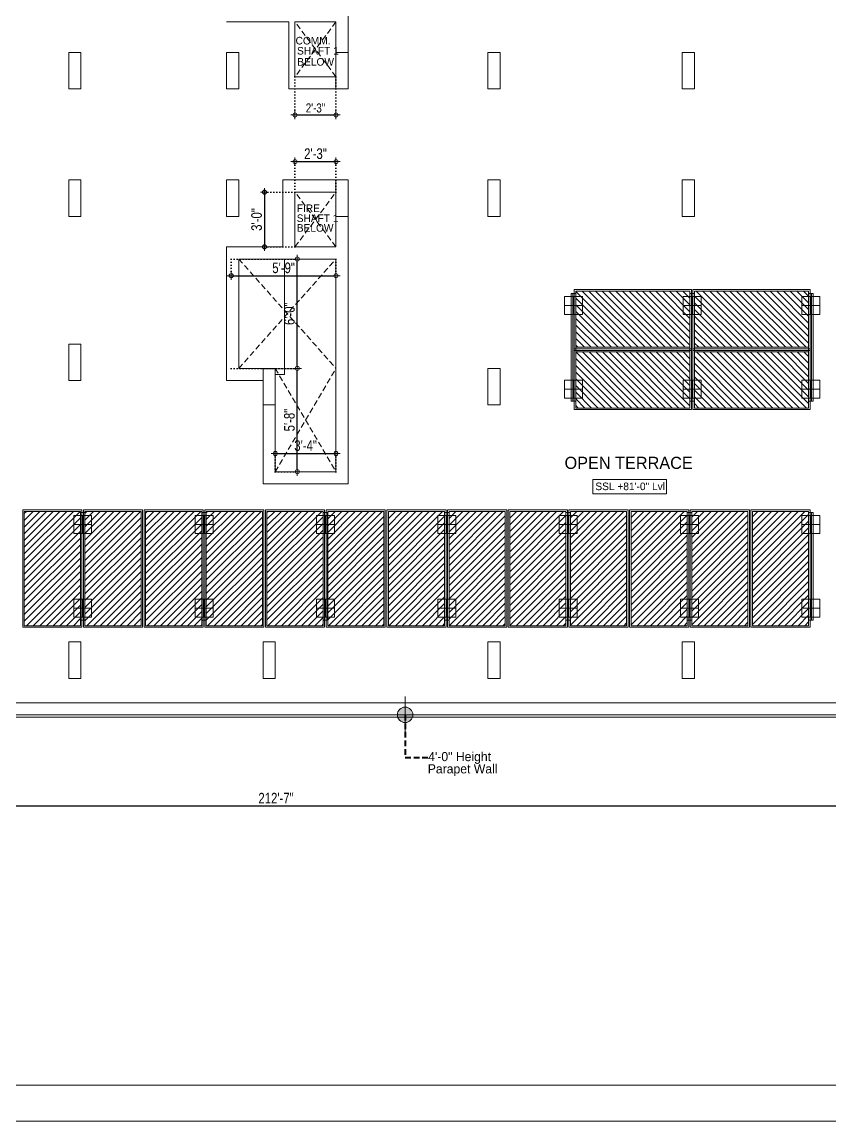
# Model space of a CAD drawing. Header units: inches. Extents: x 13 to 21264, y -72369 to -55.
# Drawn here: x 10375 to 10907, y -72369 to -71646 of the extents above; entities that cross this region are included whole.
import ezdxf

# ---------------------------------------------------------------- set-up
doc = ezdxf.new("R2010")
doc.units = ezdxf.units.IN
doc.header["$LTSCALE"] = 15
doc.header["$MEASUREMENT"] = 0
doc.header["$PDMODE"] = 34
doc.linetypes.add('DOT2', pattern=[0.125, 0, -0.125])
doc.linetypes.add('HIDDEN', pattern=[0.375, 0.25, -0.125])
doc.layers.get('0').update_dxf_attribs({"linetype": 'CONTINUOUS', "lineweight": 13})
doc.layers.get('DEFPOINTS').update_dxf_attribs({"linetype": 'CONTINUOUS', "lineweight": 13})
for name, color, linetype in [('1', 8, 'CONTINUOUS'), ('3', 30, 'CONTINUOUS'), ('EL-Lighting', 7, 'CONTINUOUS')]:
    doc.layers.add(name, color=color, linetype=linetype)
for name, color, linetype, lineweight in [('A-Wall', 7, 'CONTINUOUS', 40), ('INNER DIM', 30, 'CONTINUOUS', 13), ('parapet wall', 4, 'CONTINUOUS', 13), ('TEXT', 4, 'CONTINUOUS', 13), ('TYPICAL COL ELEVATION', 8, 'CONTINUOUS', 40)]:
    doc.layers.add(name, color=color, linetype=linetype, lineweight=lineweight)
doc.layers.add('LEVLE TEXT', color=7, linetype='CONTINUOUS', true_color=0x0066cc)
doc.layers.add('SHAFT TEXT', color=7, linetype='CONTINUOUS', lineweight=13, true_color=0xcc6600)
doc.styles.add('rob', font='')
doc.styles.add('RS', font='', dxfattribs={"width": 0.8})
doc.styles.get('rob').set_extended_font_data('Century Gothic')
doc.styles.get('RS').set_extended_font_data('Century Gothic')
doc.dimstyles.new('SECTION DIM', dxfattribs={"dimscale": 0.6, "dimtxt": 9, "dimasz": 2, "dimexe": 0, "dimexo": 0, "dimgap": 1, "dimtad": 1, "dimzin": 3, "dimdsep": 46, "dimlunit": 4, "dimtxsty": 'RS', "dimblk1": 'CUT', "dimblk2": 'CUT', "dimsah": 1, "dimcen": 0, "dimclrd": 251, "dimclre": 21, "dimclrt": 4, "dimadec": 0, "dimazin": 0, "dimtfac": 1, "dimtix": 1, "dimtofl": 0, "dimtmove": 2, "dimatfit": 3, "dimfxl": 0, "dimtolj": 1, "dimtzin": 3, "dimarcsym": 0})
doc.dimstyles.new('WORKING DIM-altura', dxfattribs={"dimscale": 0, "dimtxt": 6, "dimasz": 1.5, "dimexe": 0, "dimexo": 0, "dimgap": 2, "dimtad": 1, "dimzin": 3, "dimdsep": 46, "dimlunit": 4, "dimtxsty": 'RS', "dimblk1": 'CUT-15', "dimblk2": 'CUT-15', "dimsah": 1, "dimcen": 0, "dimclrd": 49, "dimclre": 109, "dimclrt": 41, "dimadec": 0, "dimazin": 0, "dimtfac": 0.75, "dimtix": 1, "dimtofl": 0, "dimtmove": 2, "dimatfit": 2, "dimldrblk": 'CUT-15', "dimfxl": 1, "dimtolj": 1, "dimtzin": 3, "dimlwd": -1, "dimlwe": -1, "dimarcsym": 0})

# ---------------------------------------------------------------- blocks, each defined once
blk = doc.blocks.new('CUT')
at = {"layer": 'INNER DIM', "color": 8}
blk.add_line((-1.8, 0), (1.8, 0), dxfattribs=at)
at = {"layer": 'INNER DIM', "color": 9}
blk.add_line((0, 1.8), (0, -1.8), dxfattribs=at)
blk.add_circle((0, 0), 0.9, dxfattribs=at)
blk = doc.blocks.new('*D759')
at = {"layer": 'DEFPOINTS', "color": 0, "transparency": 16777216}
for p in [(10581.5, -71737.52), (10554.5, -71757.63, 0.01), (10581.5, -71757.63, 0.01)]:
    blk.add_point(p, dxfattribs=at)
at = {"layer": 'INNER DIM', "color": 8, "linetype": 'DOT2', "lineweight": -2, "transparency": 16777216}
for p, q in [((10554.5, -71757.63), (10554.5, -71737.52)), ((10581.5, -71757.63), (10581.5, -71737.52))]:
    blk.add_line(p, q, dxfattribs=at)
at = {"layer": 'INNER DIM', "color": 251, "lineweight": -2, "transparency": 16777216}
blk.add_line((10556, -71737.52), (10580, -71737.52), dxfattribs=at)
at = {"layer": 'INNER DIM', "color": 251, "lineweight": -2, "transparency": 16777216, "xscale": 1.5, "yscale": 1.5, "zscale": 1.5, "rotation": 180}
blk.add_blockref('CUT', (10554.5, -71737.52), dxfattribs=at)
at = {"layer": 'INNER DIM', "color": 251, "lineweight": -2, "transparency": 16777216, "xscale": 1.5, "yscale": 1.5, "zscale": 1.5}
blk.add_blockref('CUT', (10581.5, -71737.52), dxfattribs=at)
at = {"layer": 'INNER DIM', "color": 7, "lineweight": 0, "transparency": 16777216, "insert": (10568, -71732.36), "char_height": 7, "attachment_point": 5, "style": 'RS'}
blk.add_mtext('\\A1;2\'-3"', dxfattribs=at)
blk = doc.blocks.new('*D760')
at = {"layer": 'DEFPOINTS', "color": 0, "transparency": 16777216}
for p in [(10554.5, -71757.63, 0.01), (10534.42, -71793.63), (10554.5, -71793.63, 0.01)]:
    blk.add_point(p, dxfattribs=at)
at = {"layer": 'INNER DIM', "color": 8, "linetype": 'DOT2', "lineweight": -2, "transparency": 16777216}
for p, q in [((10554.5, -71757.63), (10534.42, -71757.63)), ((10554.5, -71793.63), (10534.42, -71793.63))]:
    blk.add_line(p, q, dxfattribs=at)
at = {"layer": 'INNER DIM', "color": 251, "lineweight": -2, "transparency": 16777216}
blk.add_line((10534.42, -71759.13), (10534.42, -71792.13), dxfattribs=at)
at = {"layer": 'INNER DIM', "color": 251, "lineweight": -2, "transparency": 16777216, "xscale": 1.5, "yscale": 1.5, "zscale": 1.5}
for p, rotation in [((10534.42, -71757.63), 90), ((10534.42, -71793.63), 270)]:
    blk.add_blockref('CUT', p, dxfattribs=dict(at, rotation=rotation))
at = {"layer": 'INNER DIM', "color": 7, "lineweight": 0, "transparency": 16777216, "insert": (10529.25, -71775.63), "char_height": 7, "attachment_point": 5, "rotation": 90, "style": 'RS'}
blk.add_mtext('\\A1;3\'-0"', dxfattribs=at)
blk = doc.blocks.new('*D761')
at = {"layer": 'DEFPOINTS', "color": 0, "transparency": 16777216}
for p in [(10512.5, -71801.64, 0), (10581.5, -71801.64, 0), (10581.5, -71812.65)]:
    blk.add_point(p, dxfattribs=at)
at = {"layer": 'INNER DIM', "color": 8, "linetype": 'DOT2', "lineweight": -2, "transparency": 16777216}
for p, q in [((10512.5, -71801.64), (10512.5, -71812.65)), ((10581.5, -71801.64), (10581.5, -71812.65))]:
    blk.add_line(p, q, dxfattribs=at)
at = {"layer": 'INNER DIM', "color": 251, "lineweight": -2, "transparency": 16777216}
blk.add_line((10514, -71812.65), (10580, -71812.65), dxfattribs=at)
at = {"layer": 'INNER DIM', "color": 251, "lineweight": -2, "transparency": 16777216, "xscale": 1.5, "yscale": 1.5, "zscale": 1.5, "rotation": 180}
blk.add_blockref('CUT', (10512.5, -71812.65), dxfattribs=at)
at = {"layer": 'INNER DIM', "color": 251, "lineweight": -2, "transparency": 16777216, "xscale": 1.5, "yscale": 1.5, "zscale": 1.5}
blk.add_blockref('CUT', (10581.5, -71812.65), dxfattribs=at)
at = {"layer": 'INNER DIM', "color": 7, "lineweight": 0, "transparency": 16777216, "insert": (10547, -71807.49), "char_height": 7, "attachment_point": 5, "style": 'RS'}
blk.add_mtext('\\A1;5\'-9"', dxfattribs=at)
blk = doc.blocks.new('*D762')
at = {"layer": 'DEFPOINTS', "color": 0, "transparency": 16777216}
for p in [(10512.5, -71801.63, 0), (10556.01, -71801.63), (10512.5, -71873.63, 0)]:
    blk.add_point(p, dxfattribs=at)
at = {"layer": 'INNER DIM', "color": 8, "linetype": 'DOT2', "lineweight": -2, "transparency": 16777216}
for p, q in [((10512.5, -71801.63), (10556.01, -71801.63)), ((10512.5, -71873.63), (10556.01, -71873.63))]:
    blk.add_line(p, q, dxfattribs=at)
at = {"layer": 'INNER DIM', "color": 251, "lineweight": -2, "transparency": 16777216}
blk.add_line((10556.01, -71872.13), (10556.01, -71803.13), dxfattribs=at)
at = {"layer": 'INNER DIM', "color": 251, "lineweight": -2, "transparency": 16777216, "xscale": 1.5, "yscale": 1.5, "zscale": 1.5}
for p, rotation in [((10556.01, -71801.63), 90), ((10556.01, -71873.63), 270)]:
    blk.add_blockref('CUT', p, dxfattribs=dict(at, rotation=rotation))
at = {"layer": 'INNER DIM', "color": 7, "lineweight": 0, "transparency": 16777216, "insert": (10550.85, -71837.63), "char_height": 7, "attachment_point": 5, "rotation": 90, "style": 'RS'}
blk.add_mtext('\\A1;6\'-0"', dxfattribs=at)
blk = doc.blocks.new('*D763')
at = {"layer": 'DEFPOINTS', "color": 0, "transparency": 16777216}
for p in [(10581.5, -71929.64), (10541.5, -71941.64, 0), (10581.5, -71941.64, 0)]:
    blk.add_point(p, dxfattribs=at)
at = {"layer": 'INNER DIM', "color": 8, "linetype": 'DOT2', "lineweight": -2, "transparency": 16777216}
for p, q in [((10541.5, -71941.64), (10541.5, -71929.64)), ((10581.5, -71941.64), (10581.5, -71929.64))]:
    blk.add_line(p, q, dxfattribs=at)
at = {"layer": 'INNER DIM', "color": 251, "lineweight": -2, "transparency": 16777216}
blk.add_line((10543, -71929.64), (10580, -71929.64), dxfattribs=at)
at = {"layer": 'INNER DIM', "color": 251, "lineweight": -2, "transparency": 16777216, "xscale": 1.5, "yscale": 1.5, "zscale": 1.5, "rotation": 180}
blk.add_blockref('CUT', (10541.5, -71929.64), dxfattribs=at)
at = {"layer": 'INNER DIM', "color": 251, "lineweight": -2, "transparency": 16777216, "xscale": 1.5, "yscale": 1.5, "zscale": 1.5}
blk.add_blockref('CUT', (10581.5, -71929.64), dxfattribs=at)
at = {"layer": 'INNER DIM', "color": 7, "lineweight": 0, "transparency": 16777216, "insert": (10561.5, -71924.47), "char_height": 7, "attachment_point": 5, "style": 'RS'}
blk.add_mtext('\\A1;3\'-4"', dxfattribs=at)
blk = doc.blocks.new('*D764')
at = {"layer": 'DEFPOINTS', "color": 0, "transparency": 16777216}
for p in [(10533.52, -71873.63), (10556.01, -71873.63), (10541.67, -71941.64)]:
    blk.add_point(p, dxfattribs=at)
at = {"layer": 'INNER DIM', "color": 8, "linetype": 'DOT2', "lineweight": -2, "transparency": 16777216}
for p, q in [((10533.52, -71873.63), (10556.01, -71873.63)), ((10541.67, -71941.64), (10556.01, -71941.64))]:
    blk.add_line(p, q, dxfattribs=at)
at = {"layer": 'INNER DIM', "color": 251, "lineweight": -2, "transparency": 16777216}
blk.add_line((10556.01, -71940.14), (10556.01, -71875.13), dxfattribs=at)
at = {"layer": 'INNER DIM', "color": 251, "lineweight": -2, "transparency": 16777216, "xscale": 1.5, "yscale": 1.5, "zscale": 1.5}
for p, rotation in [((10556.01, -71873.63), 90), ((10556.01, -71941.64), 270)]:
    blk.add_blockref('CUT', p, dxfattribs=dict(at, rotation=rotation))
at = {"layer": 'INNER DIM', "color": 7, "lineweight": 0, "transparency": 16777216, "insert": (10550.85, -71907.63), "char_height": 7, "attachment_point": 5, "rotation": 90, "style": 'RS'}
blk.add_mtext('\\A1;5\'-8"', dxfattribs=at)
blk = doc.blocks.new('*D628')
at = {"layer": 'DEFPOINTS', "color": 0, "transparency": 16777216}
for p in [(9266.5, -72101.64, 0.01), (11817.5, -72131.64), (9266.5, -72161.64)]:
    blk.add_point(p, dxfattribs=at)
at = {"layer": 'INNER DIM', "color": 8, "linetype": 'DOT2', "lineweight": -2, "transparency": 16777216}
for p, q in [((9266.5, -72101.64), (9266.5, -72161.64)), ((11817.5, -72131.64), (11817.5, -72161.64))]:
    blk.add_line(p, q, dxfattribs=at)
at = {"layer": 'INNER DIM', "color": 251, "lineweight": -2, "transparency": 16777216}
blk.add_line((11816, -72161.64), (9268, -72161.64), dxfattribs=at)
at = {"layer": 'INNER DIM', "color": 251, "lineweight": -2, "transparency": 16777216, "xscale": 1.5, "yscale": 1.5, "zscale": 1.5, "rotation": 180}
blk.add_blockref('CUT', (9266.5, -72161.64), dxfattribs=at)
at = {"layer": 'INNER DIM', "color": 251, "lineweight": -2, "transparency": 16777216, "xscale": 1.5, "yscale": 1.5, "zscale": 1.5}
blk.add_blockref('CUT', (11817.5, -72161.64), dxfattribs=at)
at = {"layer": 'INNER DIM', "color": 7, "lineweight": 0, "transparency": 16777216, "insert": (10542, -72156.47), "char_height": 7, "attachment_point": 5, "style": 'RS'}
blk.add_mtext('\\A1;212\'-7"', dxfattribs=at)
blk = doc.blocks.new('*D662')
at = {"layer": 'DEFPOINTS', "color": 0, "transparency": 16777216}
for p in [(10554.5, -71681.63, -0.02), (10581.5, -71681.63, 0.01), (10581.5, -71706.82)]:
    blk.add_point(p, dxfattribs=at)
at = {"layer": 'INNER DIM', "color": 21, "linetype": 'DOT2', "lineweight": -2, "transparency": 16777216}
for p, q in [((10554.5, -71681.63), (10554.5, -71706.82)), ((10581.5, -71681.63), (10581.5, -71706.82))]:
    blk.add_line(p, q, dxfattribs=at)
at = {"layer": 'INNER DIM', "color": 251, "lineweight": -2, "transparency": 16777216}
blk.add_line((10556, -71706.82), (10580, -71706.82), dxfattribs=at)
at = {"layer": 'INNER DIM', "color": 251, "lineweight": -2, "transparency": 16777216, "xscale": 1.5, "yscale": 1.5, "zscale": 1.5, "rotation": 180}
blk.add_blockref('CUT', (10554.5, -71706.82), dxfattribs=at)
at = {"layer": 'INNER DIM', "color": 251, "lineweight": -2, "transparency": 16777216, "xscale": 1.5, "yscale": 1.5, "zscale": 1.5}
blk.add_blockref('CUT', (10581.5, -71706.82), dxfattribs=at)
at = {"layer": 'INNER DIM', "color": 7, "lineweight": 0, "transparency": 16777216, "insert": (10568, -71702.25), "char_height": 6, "attachment_point": 5, "style": 'RS'}
blk.add_mtext('\\A1;2\'-3"', dxfattribs=at)
blk = doc.blocks.new('CUT-15')
h = blk.add_hatch(color=256)
h.dxf.hatch_style = 1
edge = h.paths.add_edge_path()
edge.add_arc((0, 0), 0.638, -180, 180)
for p, q in [((0, -1.509), (0, 1.509)), ((1.509, 0), (-1.509, 0))]:
    blk.add_line(p, q)
blk.add_circle((0, 0), 0.638)
blk = doc.blocks.new('Waaree-325 Wp')
at = {"linetype": 'ByBlock', "true_color": 0xf8d731}
h = blk.add_hatch(dxfattribs=at)
h.set_pattern_fill('ANSI31', color=40, scale=25)
h.set_pattern_definition([(45, (-1275.805, 28322.5938), (-2.2097087, 2.2097087), [])])
h.paths.add_polyline_path([(1, 1), (37.96875, 1), (37.96875, 76.171875), (1, 76.171875)])
at = {"color": 40, "linetype": 'ByBlock', "true_color": 0xf8d731}
for p, q in [((0, 77.171875), (0, 0)), ((0, 77.171875), (38.96875, 77.171875)), ((1, 76.171875), (1, 1)), ((1, 76.171875), (37.96875, 76.171875)), ((37.96875, 76.171875), (37.96875, 1)), ((38.96875, 77.171875), (38.96875, 0)), ((38.96875, 0), (0, 0)), ((37.96875, 1), (1, 1))]:
    blk.add_line(p, q, dxfattribs=at)

msp = doc.modelspace()

# ---------------------------------------------------------------- linework, layer by layer
at = {"color": 7, "lineweight": 0, "ltscale": 3}
for points in [[(8961.038, -70195.499), (12726.708, -70195.499), (12726.708, -72368.968), (8961.038, -72368.968)], [(8984.699, -70219.16), (12703.047, -70219.16), (12703.047, -72345.307), (8984.699, -72345.307)]]:
    msp.add_lwpolyline(points, close=True, dxfattribs=at)
at = {"color": 1, "lineweight": 0, "ltscale": 3}
msp.add_lwpolyline([(9275.078, -72094.491), (9275.078, -71345.76), (11396.382, -71345.76), (11396.382, -71008.659), (11139.099, -71008.659), (11139.099, -70939.717), (10986.584, -70939.717), (10986.584, -70580.336), (11804.834, -70580.336), (11804.834, -70936.992), (11605.288, -70936.992), (11605.288, -71006.061), (11605.288, -71340.974), (11635.113, -71340.974), (11635.113, -71313.444), (11820.52, -71313.444), (11820.52, -72103.233), (9274.727, -72103.233), (9274.727, -72093.122), (9274.727, -72090.418), (9275.097, -72090.418)], dxfattribs=at)
at = {"layer": '1', "lineweight": 0}
msp.add_line((10547.501, -71877.639, -0.025), (10547.501, -71801.638, -0.025), dxfattribs=at)
at = {"layer": '1', "linetype": 'HIDDEN', "lineweight": 0}
for points, elevation in [([(10581.501, -71645.634), (10554.505, -71681.633)], -0.025), ([(10581.501, -71681.635), (10554.505, -71645.635)], -0.017), ([(10581.501, -71793.635), (10554.501, -71757.634)], -0.025), ([(10554.501, -71793.635), (10581.501, -71757.634)], -0.025), ([(10517.501, -71801.636), (10581.5, -71873.634)], -0.025), ([(10517.501, -71873.634), (10581.5, -71801.638)], -0.025), ([(10541.5, -71941.635), (10581.5, -71873.634)], -0.025), ([(10541.501, -71873.634), (10581.5, -71941.635)], -0.009)]:
    msp.add_lwpolyline(points, dxfattribs=dict(at, elevation=elevation))
at = {"layer": '1', "lineweight": 0, "elevation": -0.017}
msp.add_lwpolyline([(10541.5, -71877.639), (10547.501, -71877.639)], dxfattribs=at)
at = {"layer": '3', "lineweight": 0, "ltscale": 3, "elevation": -0.025}
msp.add_lwpolyline([(10589.501, -71645.634), (10589.501, -71645.634)], dxfattribs=at)
at = {"layer": 'EL-Lighting', "lineweight": 0}
for p, q in [((10737.41, -71895.235, 0), (10737.41, -71824.369, 0)), ((10737.41, -71824.369, 0), (10737.902, -71824.369, 0)), ((10737.902, -71826.338, 0), (10737.902, -71838.149, 0)), ((10738.394, -71824.369, 0), (10738.394, -71895.235, 0)), ((10739.378, -71824.369, 0), (10739.378, -71832.243, 0)), ((10815.566, -71895.235, 0), (10815.566, -71824.369, 0)), ((10815.566, -71824.369, 0), (10816.058, -71824.369, 0)), ((10816.058, -71826.338, 0), (10816.058, -71838.149, 0)), ((10816.55, -71824.369, 0), (10816.55, -71895.235, 0)), ((10817.534, -71824.369, 0), (10817.534, -71832.243, 0)), ((10893.721, -71895.235, 0), (10893.721, -71824.369, 0)), ((10893.721, -71824.369, 0), (10894.214, -71824.369, 0)), ((10894.214, -71826.338, 0), (10894.214, -71838.149, 0)), ((10894.705, -71824.369, 0), (10894.705, -71895.235, 0)), ((10895.689, -71824.369, 0), (10895.689, -71832.243, 0)), ((10743.807, -71832.243, 0), (10731.996, -71832.243, 0)), ((10739.378, -71832.243, 0), (10736.426, -71832.243, 0)), ((10821.963, -71832.243, 0), (10810.152, -71832.243, 0)), ((10817.534, -71832.243, 0), (10814.582, -71832.243, 0)), ((10900.119, -71832.243, 0), (10888.308, -71832.243, 0)), ((10895.689, -71832.243, 0), (10892.737, -71832.243, 0)), ((10737.902, -71881.456, 0), (10737.902, -71893.267, 0)), ((10816.058, -71881.456, 0), (10816.058, -71893.267, 0)), ((10894.214, -71881.456, 0), (10894.214, -71893.267, 0)), ((10743.807, -71887.361, 0), (10731.996, -71887.361, 0)), ((10739.378, -71887.361, 0), (10736.426, -71887.361, 0)), ((10739.378, -71895.235, 0), (10739.378, -71887.361, 0)), ((10821.963, -71887.361, 0), (10810.152, -71887.361, 0)), ((10817.534, -71887.361, 0), (10814.582, -71887.361, 0)), ((10817.534, -71895.235, 0), (10817.534, -71887.361, 0)), ((10900.119, -71887.361, 0), (10888.308, -71887.361, 0)), ((10895.689, -71887.361, 0), (10892.737, -71887.361, 0)), ((10895.689, -71895.235, 0), (10895.689, -71887.361, 0)), ((10414.192, -72039.305, 0), (10414.192, -71968.439, 0)), ((10414.192, -71968.439, 0), (10414.685, -71968.439, 0)), ((10414.192, -72039.305, 0), (10414.192, -71968.439, 0)), ((10414.192, -71968.439, 0), (10414.685, -71968.439, 0)), ((10414.685, -71970.408, 0), (10414.685, -71982.219, 0)), ((10414.685, -71970.408, 0), (10414.685, -71982.219, 0)), ((10415.176, -71968.439, 0), (10415.176, -72039.305, 0)), ((10415.176, -71968.439, 0), (10415.176, -72039.305, 0)), ((10416.16, -71968.439, 0), (10416.16, -71976.313, 0)), ((10416.16, -71968.439, 0), (10416.16, -71976.313, 0)), ((10494.114, -72039.305, 0), (10494.114, -71968.439, 0)), ((10494.114, -71968.439, 0), (10494.606, -71968.439, 0)), ((10494.114, -72039.305, 0), (10494.114, -71968.439, 0)), ((10494.114, -71968.439, 0), (10494.606, -71968.439, 0)), ((10494.606, -71970.408, 0), (10494.606, -71982.219, 0)), ((10494.606, -71970.408, 0), (10494.606, -71982.219, 0)), ((10495.098, -71968.439, 0), (10495.098, -72039.305, 0)), ((10495.098, -71968.439, 0), (10495.098, -72039.305, 0)), ((10496.082, -71968.439, 0), (10496.082, -71976.313, 0)), ((10496.082, -71968.439, 0), (10496.082, -71976.313, 0)), ((10574.035, -72039.305, 0), (10574.035, -71968.439, 0)), ((10574.035, -71968.439, 0), (10574.528, -71968.439, 0)), ((10574.035, -72039.305, 0), (10574.035, -71968.439, 0)), ((10574.035, -71968.439, 0), (10574.528, -71968.439, 0)), ((10574.528, -71970.408, 0), (10574.528, -71982.219, 0)), ((10574.528, -71970.408, 0), (10574.528, -71982.219, 0)), ((10575.019, -71968.439, 0), (10575.019, -72039.305, 0)), ((10575.019, -71968.439, 0), (10575.019, -72039.305, 0)), ((10576.003, -71968.439, 0), (10576.003, -71976.313, 0)), ((10576.003, -71968.439, 0), (10576.003, -71976.313, 0)), ((10653.957, -72039.305, 0), (10653.957, -71968.439, 0)), ((10653.957, -71968.439, 0), (10654.449, -71968.439, 0)), ((10653.957, -72039.305, 0), (10653.957, -71968.439, 0)), ((10653.957, -71968.439, 0), (10654.449, -71968.439, 0)), ((10654.449, -71970.408, 0), (10654.449, -71982.219, 0)), ((10654.449, -71970.408, 0), (10654.449, -71982.219, 0)), ((10654.941, -71968.439, 0), (10654.941, -72039.305, 0)), ((10654.941, -71968.439, 0), (10654.941, -72039.305, 0)), ((10655.925, -71968.439, 0), (10655.925, -71976.313, 0)), ((10655.925, -71968.439, 0), (10655.925, -71976.313, 0)), ((10733.878, -72039.305, 0), (10733.878, -71968.439, 0)), ((10733.878, -71968.439, 0), (10734.371, -71968.439, 0)), ((10733.878, -72039.305, 0), (10733.878, -71968.439, 0)), ((10733.878, -71968.439, 0), (10734.371, -71968.439, 0)), ((10734.371, -71970.408, 0), (10734.371, -71982.219, 0)), ((10734.371, -71970.408, 0), (10734.371, -71982.219, 0)), ((10734.862, -71968.439, 0), (10734.862, -72039.305, 0)), ((10734.862, -71968.439, 0), (10734.862, -72039.305, 0)), ((10735.846, -71968.439, 0), (10735.846, -71976.313, 0)), ((10735.846, -71968.439, 0), (10735.846, -71976.313, 0)), ((10813.8, -72039.305, 0), (10813.8, -71968.439, 0)), ((10813.8, -71968.439, 0), (10814.292, -71968.439, 0)), ((10813.8, -72039.305, 0), (10813.8, -71968.439, 0)), ((10813.8, -71968.439, 0), (10814.292, -71968.439, 0)), ((10814.292, -71970.408, 0), (10814.292, -71982.219, 0)), ((10814.292, -71970.408, 0), (10814.292, -71982.219, 0)), ((10814.784, -71968.439, 0), (10814.784, -72039.305, 0)), ((10814.784, -71968.439, 0), (10814.784, -72039.305, 0)), ((10815.768, -71968.439, 0), (10815.768, -71976.313, 0)), ((10815.768, -71968.439, 0), (10815.768, -71976.313, 0)), ((10893.721, -72039.305, 0), (10893.721, -71968.439, 0)), ((10893.721, -71968.439, 0), (10894.214, -71968.439, 0)), ((10894.214, -71970.408, 0), (10894.214, -71982.219, 0)), ((10894.705, -71968.439, 0), (10894.705, -72039.305, 0)), ((10895.689, -71968.439, 0), (10895.689, -71976.313, 0)), ((10420.59, -71976.313, 0), (10408.779, -71976.313, 0)), ((10420.59, -71976.313, 0), (10408.779, -71976.313, 0)), ((10416.16, -71976.313, 0), (10413.208, -71976.313, 0)), ((10416.16, -71976.313, 0), (10413.208, -71976.313, 0)), ((10500.512, -71976.313, 0), (10488.701, -71976.313, 0)), ((10500.512, -71976.313, 0), (10488.701, -71976.313, 0)), ((10496.082, -71976.313, 0), (10493.13, -71976.313, 0)), ((10496.082, -71976.313, 0), (10493.13, -71976.313, 0)), ((10580.433, -71976.313, 0), (10568.622, -71976.313, 0)), ((10580.433, -71976.313, 0), (10568.622, -71976.313, 0)), ((10576.003, -71976.313, 0), (10573.051, -71976.313, 0)), ((10576.003, -71976.313, 0), (10573.051, -71976.313, 0)), ((10660.355, -71976.313, 0), (10648.544, -71976.313, 0)), ((10660.355, -71976.313, 0), (10648.544, -71976.313, 0)), ((10655.925, -71976.313, 0), (10652.973, -71976.313, 0)), ((10655.925, -71976.313, 0), (10652.973, -71976.313, 0)), ((10740.276, -71976.313, 0), (10728.465, -71976.313, 0)), ((10740.276, -71976.313, 0), (10728.465, -71976.313, 0)), ((10735.846, -71976.313, 0), (10732.894, -71976.313, 0)), ((10735.846, -71976.313, 0), (10732.894, -71976.313, 0)), ((10820.198, -71976.313, 0), (10808.387, -71976.313, 0)), ((10820.198, -71976.313, 0), (10808.387, -71976.313, 0)), ((10815.768, -71976.313, 0), (10812.816, -71976.313, 0)), ((10815.768, -71976.313, 0), (10812.816, -71976.313, 0)), ((10900.119, -71976.313, 0), (10888.308, -71976.313, 0)), ((10895.689, -71976.313, 0), (10892.737, -71976.313, 0)), ((10414.685, -72025.526, 0), (10414.685, -72037.337, 0)), ((10414.685, -72025.526, 0), (10414.685, -72037.337, 0)), ((10494.606, -72025.526, 0), (10494.606, -72037.337, 0)), ((10494.606, -72025.526, 0), (10494.606, -72037.337, 0)), ((10574.528, -72025.526, 0), (10574.528, -72037.337, 0)), ((10574.528, -72025.526, 0), (10574.528, -72037.337, 0)), ((10654.449, -72025.526, 0), (10654.449, -72037.337, 0)), ((10654.449, -72025.526, 0), (10654.449, -72037.337, 0)), ((10734.371, -72025.526, 0), (10734.371, -72037.337, 0)), ((10734.371, -72025.526, 0), (10734.371, -72037.337, 0)), ((10814.292, -72025.526, 0), (10814.292, -72037.337, 0)), ((10814.292, -72025.526, 0), (10814.292, -72037.337, 0)), ((10894.214, -72025.526, 0), (10894.214, -72037.337, 0)), ((10420.59, -72031.431, 0), (10408.779, -72031.431, 0)), ((10420.59, -72031.431, 0), (10408.779, -72031.431, 0)), ((10416.16, -72031.431, 0), (10413.208, -72031.431, 0)), ((10416.16, -72031.431, 0), (10413.208, -72031.431, 0)), ((10416.16, -72039.305, 0), (10416.16, -72031.431, 0)), ((10416.16, -72039.305, 0), (10416.16, -72031.431, 0)), ((10500.512, -72031.431, 0), (10488.701, -72031.431, 0)), ((10500.512, -72031.431, 0), (10488.701, -72031.431, 0)), ((10496.082, -72031.431, 0), (10493.13, -72031.431, 0)), ((10496.082, -72031.431, 0), (10493.13, -72031.431, 0)), ((10496.082, -72039.305, 0), (10496.082, -72031.431, 0)), ((10496.082, -72039.305, 0), (10496.082, -72031.431, 0)), ((10580.433, -72031.431, 0), (10568.622, -72031.431, 0)), ((10580.433, -72031.431, 0), (10568.622, -72031.431, 0)), ((10576.003, -72031.431, 0), (10573.051, -72031.431, 0)), ((10576.003, -72031.431, 0), (10573.051, -72031.431, 0)), ((10576.003, -72039.305, 0), (10576.003, -72031.431, 0)), ((10576.003, -72039.305, 0), (10576.003, -72031.431, 0)), ((10660.355, -72031.431, 0), (10648.544, -72031.431, 0)), ((10660.355, -72031.431, 0), (10648.544, -72031.431, 0)), ((10655.925, -72031.431, 0), (10652.973, -72031.431, 0)), ((10655.925, -72031.431, 0), (10652.973, -72031.431, 0)), ((10655.925, -72039.305, 0), (10655.925, -72031.431, 0)), ((10655.925, -72039.305, 0), (10655.925, -72031.431, 0)), ((10740.276, -72031.431, 0), (10728.465, -72031.431, 0)), ((10740.276, -72031.431, 0), (10728.465, -72031.431, 0)), ((10735.846, -72031.431, 0), (10732.894, -72031.431, 0)), ((10735.846, -72031.431, 0), (10732.894, -72031.431, 0)), ((10735.846, -72039.305, 0), (10735.846, -72031.431, 0)), ((10735.846, -72039.305, 0), (10735.846, -72031.431, 0)), ((10820.198, -72031.431, 0), (10808.387, -72031.431, 0)), ((10820.198, -72031.431, 0), (10808.387, -72031.431, 0)), ((10815.768, -72031.431, 0), (10812.816, -72031.431, 0)), ((10815.768, -72031.431, 0), (10812.816, -72031.431, 0)), ((10815.768, -72039.305, 0), (10815.768, -72031.431, 0)), ((10815.768, -72039.305, 0), (10815.768, -72031.431, 0)), ((10900.119, -72031.431, 0), (10888.308, -72031.431, 0)), ((10895.689, -72031.431, 0), (10892.737, -72031.431, 0)), ((10895.689, -72039.305, 0), (10895.689, -72031.431, 0))]:
    msp.add_line(p, q, dxfattribs=at)
at = {"layer": 'EL-Lighting', "lineweight": 0, "elevation": 0}
for points in [[(10731.996, -71826.338), (10743.807, -71826.338), (10743.807, -71838.149), (10731.996, -71838.149)], [(10736.426, -71824.369), (10739.378, -71824.369), (10739.378, -71895.235), (10736.426, -71895.235)], [(10810.152, -71826.338), (10821.963, -71826.338), (10821.963, -71838.149), (10810.152, -71838.149)], [(10814.582, -71824.369), (10817.534, -71824.369), (10817.534, -71895.235), (10814.582, -71895.235)], [(10888.308, -71826.338), (10900.119, -71826.338), (10900.119, -71838.149), (10888.308, -71838.149)], [(10892.737, -71824.369), (10895.689, -71824.369), (10895.689, -71895.235), (10892.737, -71895.235)], [(10731.996, -71881.456), (10743.807, -71881.456), (10743.807, -71893.267), (10731.996, -71893.267)], [(10810.152, -71881.456), (10821.963, -71881.456), (10821.963, -71893.267), (10810.152, -71893.267)], [(10888.308, -71881.456), (10900.119, -71881.456), (10900.119, -71893.267), (10888.308, -71893.267)], [(10408.779, -71970.408), (10420.59, -71970.408), (10420.59, -71982.219), (10408.779, -71982.219)], [(10408.779, -71970.408), (10420.59, -71970.408), (10420.59, -71982.219), (10408.779, -71982.219)], [(10413.208, -71968.439), (10416.16, -71968.439), (10416.16, -72039.305), (10413.208, -72039.305)], [(10413.208, -71968.439), (10416.16, -71968.439), (10416.16, -72039.305), (10413.208, -72039.305)], [(10488.701, -71970.408), (10500.512, -71970.408), (10500.512, -71982.219), (10488.701, -71982.219)], [(10488.701, -71970.408), (10500.512, -71970.408), (10500.512, -71982.219), (10488.701, -71982.219)], [(10493.13, -71968.439), (10496.082, -71968.439), (10496.082, -72039.305), (10493.13, -72039.305)], [(10493.13, -71968.439), (10496.082, -71968.439), (10496.082, -72039.305), (10493.13, -72039.305)], [(10568.622, -71970.408), (10580.433, -71970.408), (10580.433, -71982.219), (10568.622, -71982.219)], [(10568.622, -71970.408), (10580.433, -71970.408), (10580.433, -71982.219), (10568.622, -71982.219)], [(10573.051, -71968.439), (10576.003, -71968.439), (10576.003, -72039.305), (10573.051, -72039.305)], [(10573.051, -71968.439), (10576.003, -71968.439), (10576.003, -72039.305), (10573.051, -72039.305)], [(10648.544, -71970.408), (10660.355, -71970.408), (10660.355, -71982.219), (10648.544, -71982.219)], [(10648.544, -71970.408), (10660.355, -71970.408), (10660.355, -71982.219), (10648.544, -71982.219)], [(10652.973, -71968.439), (10655.925, -71968.439), (10655.925, -72039.305), (10652.973, -72039.305)], [(10652.973, -71968.439), (10655.925, -71968.439), (10655.925, -72039.305), (10652.973, -72039.305)], [(10728.465, -71970.408), (10740.276, -71970.408), (10740.276, -71982.219), (10728.465, -71982.219)], [(10728.465, -71970.408), (10740.276, -71970.408), (10740.276, -71982.219), (10728.465, -71982.219)], [(10732.894, -71968.439), (10735.846, -71968.439), (10735.846, -72039.305), (10732.894, -72039.305)], [(10732.894, -71968.439), (10735.846, -71968.439), (10735.846, -72039.305), (10732.894, -72039.305)], [(10808.387, -71970.408), (10820.198, -71970.408), (10820.198, -71982.219), (10808.387, -71982.219)], [(10808.387, -71970.408), (10820.198, -71970.408), (10820.198, -71982.219), (10808.387, -71982.219)], [(10812.816, -71968.439), (10815.768, -71968.439), (10815.768, -72039.305), (10812.816, -72039.305)], [(10812.816, -71968.439), (10815.768, -71968.439), (10815.768, -72039.305), (10812.816, -72039.305)], [(10888.308, -71970.408), (10900.119, -71970.408), (10900.119, -71982.219), (10888.308, -71982.219)], [(10892.737, -71968.439), (10895.689, -71968.439), (10895.689, -72039.305), (10892.737, -72039.305)], [(10408.779, -72025.526), (10420.59, -72025.526), (10420.59, -72037.337), (10408.779, -72037.337)], [(10408.779, -72025.526), (10420.59, -72025.526), (10420.59, -72037.337), (10408.779, -72037.337)], [(10488.701, -72025.526), (10500.512, -72025.526), (10500.512, -72037.337), (10488.701, -72037.337)], [(10488.701, -72025.526), (10500.512, -72025.526), (10500.512, -72037.337), (10488.701, -72037.337)], [(10568.622, -72025.526), (10580.433, -72025.526), (10580.433, -72037.337), (10568.622, -72037.337)], [(10568.622, -72025.526), (10580.433, -72025.526), (10580.433, -72037.337), (10568.622, -72037.337)], [(10648.544, -72025.526), (10660.355, -72025.526), (10660.355, -72037.337), (10648.544, -72037.337)], [(10648.544, -72025.526), (10660.355, -72025.526), (10660.355, -72037.337), (10648.544, -72037.337)], [(10728.465, -72025.526), (10740.276, -72025.526), (10740.276, -72037.337), (10728.465, -72037.337)], [(10728.465, -72025.526), (10740.276, -72025.526), (10740.276, -72037.337), (10728.465, -72037.337)], [(10808.387, -72025.526), (10820.198, -72025.526), (10820.198, -72037.337), (10808.387, -72037.337)], [(10808.387, -72025.526), (10820.198, -72025.526), (10820.198, -72037.337), (10808.387, -72037.337)], [(10888.308, -72025.526), (10900.119, -72025.526), (10900.119, -72037.337), (10888.308, -72037.337)]]:
    msp.add_lwpolyline(points, close=True, dxfattribs=at)
at = {"layer": 'LEVLE TEXT', "lineweight": 0, "elevation": -0.022}
msp.add_lwpolyline([(10750.703, -71946.827), (10799.176, -71946.827), (10799.176, -71956.225), (10750.703, -71956.225)], close=True, dxfattribs=at)
at = {"layer": 'parapet wall', "lineweight": 0, "ltscale": 3}
msp.add_line((11817.501, -72101.636, -0.009), (10078.501, -72101.636, -0.009), dxfattribs=at)
for points, elevation in [([(10550.505, -71645.635), (10550.505, -71689.636), (10589.501, -71689.635), (10589.501, -71581.634)], -0.017), ([(10550.505, -71645.635), (10509.501, -71645.633)], -0.025), ([(10581.501, -71645.634), (10554.505, -71645.635)], -0.025), ([(10589.5, -71801.638), (10589.501, -71801.638), (10589.501, -71749.634), (10546.501, -71749.634), (10546.501, -71793.635)], -0.009), ([(10546.501, -71793.635), (10509.501, -71793.636), (10509.501, -71881.634), (10533.5, -71881.634), (10533.5, -71949.635), (10589.5, -71949.635), (10589.5, -71793.635)], -0.025), ([(10581.501, -71793.635), (10554.501, -71793.635)], -0.025), ([(10541.501, -71941.635), (10581.5, -71941.635), (10581.5, -71801.635), (10517.501, -71801.636), (10517.501, -71873.634), (10541.5, -71873.634), (10541.5, -71941.635)], -0.025), ([(10546.501, -71801.635), (10546.501, -71801.638), (10581.5, -71801.638)], -0.009), ([(11346.499, -71897.635), (11346.501, -72093.636), (11278.5, -72093.636), (10141.501, -72093.636), (10141.501, -71949.635), (10217.501, -71949.635), (10217.501, -71853.635), (10165.5, -71853.635), (10165.5, -71853.635), (10165.5, -71853.635), (10165.5, -71853.635)], -0.009)]:
    msp.add_lwpolyline(points, dxfattribs=dict(at, elevation=elevation))
for points, elevation in [([(10554.505, -71681.633), (10581.501, -71681.635), (10581.501, -71645.633), (10554.505, -71645.635)], -0.017), ([(10581.501, -71757.634), (10554.501, -71757.634), (10554.501, -71793.638), (10581.501, -71793.638)], -0.009)]:
    msp.add_lwpolyline(points, close=True, dxfattribs=dict(at, elevation=elevation))
at = {"layer": 'TYPICAL COL ELEVATION', "lineweight": 0, "ltscale": 3}
for points, elevation in [([(10405.5, -71665.634), (10413.5, -71665.634), (10413.5, -71689.634), (10405.5, -71689.634)], -0.009), ([(10509.5, -71665.634), (10517.5, -71665.634), (10517.5, -71689.634), (10509.5, -71689.634)], -0.009), ([(10581.5, -71665.634), (10589.5, -71665.634), (10589.5, -71689.634), (10581.5, -71689.634)], -0.009), ([(10681.5, -71665.634), (10689.5, -71665.634), (10689.5, -71689.634), (10681.5, -71689.634)], -0.009), ([(10809.5, -71665.634), (10817.5, -71665.634), (10817.5, -71689.634), (10809.5, -71689.634)], -0.009), ([(10405.481, -71749.634), (10413.481, -71749.634), (10413.481, -71773.634), (10405.481, -71773.634)], -0.017), ([(10509.5, -71749.634), (10517.5, -71749.634), (10517.5, -71773.634), (10509.5, -71773.634)], -0.009), ([(10581.5, -71749.634), (10589.5, -71749.634), (10589.5, -71773.634), (10581.5, -71773.634)], -0.009), ([(10681.5, -71749.634), (10689.5, -71749.634), (10689.5, -71773.634), (10681.5, -71773.634)], -0.009), ([(10809.5, -71749.634), (10817.5, -71749.634), (10817.5, -71773.634), (10809.5, -71773.634)], -0.009), ([(10405.5, -71857.635), (10413.5, -71857.635), (10413.5, -71881.635), (10405.5, -71881.635)], -0.009), ([(10533.501, -71873.634), (10541.501, -71873.634), (10541.501, -71897.634), (10533.501, -71897.634)], -0.009), ([(10681.5, -71873.634), (10689.5, -71873.634), (10689.5, -71897.634), (10681.5, -71897.634)], -0.009), ([(10405.5, -72053.635), (10413.5, -72053.635), (10413.5, -72077.635), (10405.5, -72077.635)], -0.009), ([(10533.5, -72053.635), (10541.5, -72053.635), (10541.5, -72077.635), (10533.5, -72077.635)], -0.009), ([(10681.5, -72053.635), (10689.5, -72053.635), (10689.5, -72077.635), (10681.5, -72077.635)], -0.009), ([(10809.5, -72053.635), (10817.5, -72053.635), (10817.5, -72077.635), (10809.5, -72077.635)], -0.009)]:
    msp.add_lwpolyline(points, close=True, dxfattribs=dict(at, elevation=elevation))

# ---------------------------------------------------------------- block references
at = {"linetype": 'ByBlock', "lineweight": 0, "rotation": 270}
for p in [(10738.394, -71821.79, 0), (10816.55, -71821.79, 0), (10738.394, -71861.759, 0), (10816.55, -71861.759, 0)]:
    msp.add_blockref('Waaree-325 Wp', p, dxfattribs=at)
at = {"linetype": 'ByBlock', "lineweight": 0}
for p in [(10375.224, -72043.962, 0), (10415.176, -72043.962, 0), (10455.145, -72043.962, 0), (10495.098, -72043.962, 0), (10535.067, -72043.962, 0), (10575.019, -72043.962, 0), (10614.988, -72043.962, 0), (10654.941, -72043.962, 0), (10694.91, -72043.962, 0), (10734.862, -72043.962, 0), (10774.831, -72043.962, 0), (10814.784, -72043.962, 0), (10854.753, -72043.962, 0)]:
    msp.add_blockref('Waaree-325 Wp', p, dxfattribs=at)

# ---------------------------------------------------------------- texts
at = {"layer": 'LEVLE TEXT', "lineweight": 0, "style": 'rob'}
msp.add_text('SSL +81\'-0" Lvl. ', height=5, dxfattribs=at).set_placement((10752.293, -71953.766, -0.022))
at = {"layer": 'SHAFT TEXT', "lineweight": 0, "style": 'rob'}
for s, p in [('COMM.', (10554.895, -71660.421, -0.031)), ('SHAFT 1', (10555.838, -71667.076, -0.023)), ('BELOW', (10556.037, -71674.385, -0.008)), ('FIRE', (10555.658, -71770.706, -0.001)), ('SHAFT 1', (10555.658, -71777.297, -0.001)), ('BELOW', (10555.695, -71783.68, 0.026))]:
    msp.add_text(s, height=5, dxfattribs=at).set_placement(p)
at = {"layer": 'TEXT', "lineweight": 0, "style": 'rob'}
msp.add_text('OPEN TERRACE', height=8, rotation=359.999901, dxfattribs=at).set_placement((10731.989, -71939.799, -0.031))
for s, p in [('4\'-0" Height ', (10642.209, -72132.122, -0.047)), ('Parapet Wall', (10641.928, -72140.181, -0.047))]:
    msp.add_text(s, height=6, dxfattribs=at).set_placement(p)

# ---------------------------------------------------------------- dimensions: what is measured, and where the dimension line sits
at = {"layer": 'INNER DIM', "lineweight": 0}
for base, p1, p2, override, picture, middle in [((10581.4999, -71706.8194, -0.0223), (10554.5047, -71681.6334, -0.046), (10581.4999, -71681.6346, -0.009), {"dimscale": 1, "dimtxt": 6, "dimasz": 1.5, "dimclrt": 7, "dimfxl": 2}, '*D662', (10568.0023, -71702.248, -0.0223)), ((10581.499, -71737.523, 0.004), (10554.5, -71757.634, 0.018), (10581.499, -71757.634, 0.018), {"dimscale": 1, "dimtxt": 7, "dimasz": 1.5, "dimclre": 8, "dimclrt": 7, "dimfxl": 2}, '*D759', (10568, -71732.357, 0.004)), ((10581.499, -71812.652, 0.004), (10512.5, -71801.636, 0.002), (10581.499, -71801.636, 0.002), {"dimscale": 1, "dimtxt": 7, "dimasz": 1.5, "dimclre": 8, "dimclrt": 7, "dimfxl": 2}, '*D761', (10547, -71807.486, 0.004)), ((10581.5, -71929.635, 0.004), (10541.5, -71941.635, 0.004), (10581.5, -71941.635, 0.002), {"dimscale": 1, "dimtxt": 7, "dimasz": 1.5, "dimclre": 8, "dimclrt": 7, "dimfxl": 2}, '*D763', (10561.5, -71924.468, 0.004)), ((9266.501, -72161.636, -0.009), (11817.5, -72131.636, -0.009), (9266.501, -72101.636, 0.004), {"dimscale": 1, "dimtxt": 7, "dimasz": 1.5, "dimclre": 8, "dimclrt": 7, "dimfxl": 2}, '*D628', (10542.001, -72156.47, -0.009))]:
    dim = msp.add_linear_dim(base=base, p1=p1, p2=p2, dimstyle='SECTION DIM', override=override, dxfattribs=at)
    dim.commit()
    dim.dimension.update_dxf_attribs({"geometry": picture, "text_midpoint": middle})
for base, p1, p2, picture, middle in [((10534.419, -71793.634, 0.004), (10554.5, -71757.634, 0.018), (10554.5, -71793.634, 0.018), '*D760', (10529.252, -71775.634, 0.004)), ((10556.013, -71801.634, 0.004), (10512.5, -71873.634, 0.002), (10512.501, -71801.634, 0.002), '*D762', (10550.847, -71837.634, 0.004)), ((10556.013, -71873.634, 0.004), (10541.675, -71941.635, 0.004), (10533.519, -71873.634, 0.004), '*D764', (10550.847, -71907.635, 0.004))]:
    dim = msp.add_linear_dim(base=base, p1=p1, p2=p2, angle=90, dimstyle='SECTION DIM', override={"dimscale": 1, "dimtxt": 7, "dimasz": 1.5, "dimclre": 8, "dimclrt": 7, "dimfxl": 2}, dxfattribs=at)
    dim.commit()
    dim.dimension.update_dxf_attribs({"geometry": picture, "text_midpoint": middle})

# ---------------------------------------------------------------- leaders
at = {"layer": 'A-Wall', "color": 1, "linetype": 'HIDDEN', "lineweight": 0}
msp.add_leader([(10627.029, -72101.636, -0.017), (10627.029, -72129.789, -0.017), (10642.326, -72129.789, -0.017)], dimstyle='WORKING DIM-altura', override={"dimscale": 1, "dimasz": 8, "dimtad": 0, "dimfxl": 0, "dimfxlon": 1, "dimarcsym": 2}, dxfattribs=at)

doc.saveas('drawing.dxf')
